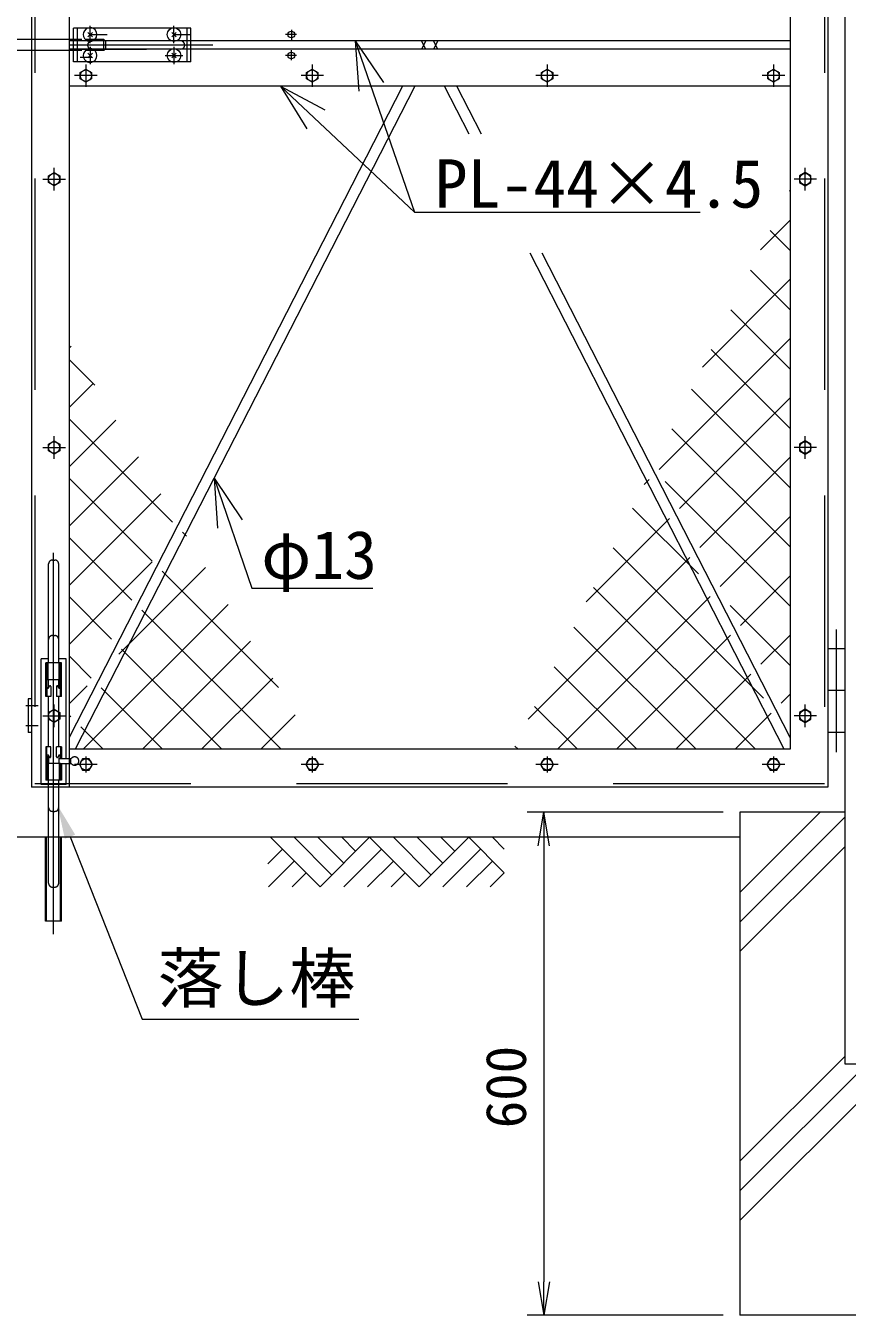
# Model space of a CAD drawing. Units: millimetres, scale not verified. Extents: x -5936 to 5936, y -4198 to 4198.
# Drawn here: x 1509 to 2489, y -1828 to -290 of the extents above; entities that cross this region are included whole.
import ezdxf
from ezdxf.enums import TextEntityAlignment as Align

# ---------------------------------------------------------------- set-up
doc = ezdxf.new("R2010")
doc.units = ezdxf.units.MM
doc.header["$LTSCALE"] = 30
doc.linetypes.add('USER2', pattern=[12.6, 8.4, -4.2])
doc.linetypes.add('USER3', pattern=[50.5, 30, -9, 2.5, -9])
for name, color, linetype, lineweight in [('0-0_22', 7, 'Continuous', 9), ('0-3_27', 3, 'Continuous', 9), ('0-5_D-STR1', 1, 'Continuous', 9), ('0-6_D-STR-DIM', 7, 'Continuous', 9), ('0-7_D-STR-TXT', 7, 'Continuous', 9), ('0-9_D-STR4', 7, 'Continuous', 9), ('0-C_0', 7, 'Continuous', 9), ('0-D_D-DCR-HCH', 7, 'Continuous', 9), ('0-E_1', 7, 'Continuous', 9)]:
    doc.layers.add(name, color=color, linetype=linetype, lineweight=lineweight)
doc.styles.add('ＭＳ ゴシック', font='')
doc.styles.get('ＭＳ ゴシック').set_extended_font_data('MS Gothic')

# ---------------------------------------------------------------- blocks, each defined once
blk = doc.blocks.new('G84')
at = {"layer": '0-0_22'}
for p, q in [((252993.4, 109238.8), (252973.1, 109259.1)), ((251926.3, 107142.8), (252993.4, 108210)), ((252993.4, 107117.5), (252271, 107839.8)), ((252993.4, 104996.1), (251569, 106420.6)), ((249849.6, 102944.9), (252993.4, 106088.7)), ((252993.4, 102874.8), (250866.9, 105001.3)), ((248304.9, 99278.8), (252993.4, 103967.3)), ((252993.4, 100753.5), (250164.8, 103582.1)), ((252993.4, 98632.2), (249462.7, 102162.8)), ((249033, 97885.6), (252993.4, 101846)), ((252993.4, 96510.9), (248760.7, 100743.6)), ((249761.1, 96492.4), (252993.4, 99724.7)), ((247772.9, 98746.9), (247949.2, 98923.1)), ((252993.4, 94389.5), (248524.6, 98858.3)), ((249712.6, 95549), (247356.5, 97905.1)), ((245696.2, 94548.9), (248677.3, 97529.9)), ((250489.3, 95099.3), (252993.4, 97603.4)), ((252035.3, 91105), (246654.4, 96485.9)), ((243619.6, 90350.9), (249405.4, 96136.7)), ((251747.2, 89271.8), (245952.4, 95066.6)), ((251217.4, 93706.1), (252993.4, 95482.1)), ((244661.8, 89271.8), (250133.6, 94743.6)), ((252993.4, 92268.2), (250847.2, 94414.4)), ((249625.8, 89271.8), (245250.3, 93647.4)), ((246783.1, 89271.8), (250861.7, 93350.4)), ((251945.6, 92312.9), (252993.4, 93360.7)), ((247504.5, 89271.8), (244548.2, 92228.1)), ((248904.5, 89271.8), (251589.9, 91957.2)), ((252673.7, 90919.7), (252993.4, 91239.4)), ((245383.2, 89271.8), (243846.1, 90808.9)), ((251025.8, 89271.8), (252318, 90564)), ((243261.9, 89271.8), (243144.1, 89389.6))]:
    blk.add_line(p, q, dxfattribs=at)
blk = doc.blocks.new('G85')
at = {"layer": '0-0_22'}
for p, q in [((234399.6, 86121.8), (236172, 84349.4)), ((235248.1, 86121.8), (236596.2, 84773.7)), ((236096.6, 86121.8), (237020.5, 85197.9)), ((237944.4, 86121.8), (236172, 84349.4)), ((236945.1, 86121.8), (237444.7, 85622.2)), ((237944.4, 86121.8), (239716.8, 84349.4)), ((238792.9, 86121.8), (240141.1, 84773.6)), ((239641.5, 86121.8), (240565.3, 85197.9)), ((241489.2, 86121.8), (239716.8, 84349.4)), ((240490, 86121.8), (240989.6, 85622.2)), ((242762, 84849), (241489.2, 86121.8)), ((242762, 85697.5), (242337.8, 86121.8)), ((234299.7, 85173.4), (234823.8, 85697.5)), ((238368.7, 85697.6), (237020.5, 84349.4)), ((241913.5, 85697.5), (240565.3, 84349.4)), ((234324.2, 84349.4), (235248.1, 85273.3)), ((238792.9, 85273.3), (237869, 84349.4)), ((242337.7, 85273.3), (241413.8, 84349.4)), ((235172.7, 84349.4), (235672.4, 84849)), ((239217.2, 84849), (238717.5, 84349.4)), ((242762, 84849), (242262.4, 84349.4))]:
    blk.add_line(p, q, dxfattribs=at)
blk = doc.blocks.new('G86')
at = {"layer": '0-0_22'}
for p, q in [((227193.4, 103623.2), (227263.4, 103693.2)), ((228106.9, 102305.5), (227193.4, 103219)), ((227193.4, 101501.9), (228065.3, 102373.8)), ((230896.9, 97394.1), (227193.4, 101097.6)), ((227193.4, 99380.6), (228867.3, 101054.5)), ((227193.4, 97259.2), (229669.3, 99735.1)), ((230168.8, 96000.9), (227193.4, 98976.3)), ((227193.4, 95137.9), (230471.3, 98415.8)), ((231395.2, 96895.8), (231252.6, 97038.4)), ((229440.6, 94607.8), (227193.4, 96855)), ((227193.4, 93016.6), (230159, 95982.1)), ((228970.9, 92672.8), (232075.2, 95777.1)), ((234683.6, 91486.2), (230524.5, 95645.2)), ((228712.5, 93214.6), (227193.4, 94733.7)), ((227691.3, 89271.8), (232877.2, 94457.8)), ((234776.6, 89271.8), (229796.3, 94252.1)), ((232655.3, 89271.8), (229068.2, 92858.9)), ((229812.6, 89271.8), (233679.2, 93138.4)), ((227984.4, 91821.4), (227193.4, 92612.4)), ((231933.9, 89271.8), (234481.2, 91819.1)), ((227193.4, 90895.3), (227836.3, 91538.2)), ((230534, 89271.8), (228340.1, 91465.7)), ((227256.2, 90428.2), (227193.4, 90491)), ((234055.2, 89271.8), (235283.2, 90499.8)), ((228412.6, 89271.8), (227611.9, 90072.5))]:
    blk.add_line(p, q, dxfattribs=at)
blk = doc.blocks.new('_OPEN')
at = {"layer": '0-C_0'}
blk.add_line((-30, 5), (0, 0), dxfattribs=at)
blk.add_lwpolyline([(-30, -5), (0, 0), (-30, 0)], dxfattribs=at)
blk = doc.blocks.new('G91')
at = {"layer": '0-E_1'}
for q in [(233384.7, 97483.6), (232503.2, 97181.9), (233730.3, 95035)]:
    blk.add_line((232381, 98977.8), q, dxfattribs=at)
blk = doc.blocks.new('G92')
at = {"layer": '0-E_1'}
for q in [(238439.4, 113130.6), (237558.8, 112826.3), (239548.5, 108493.8)]:
    blk.add_line((237431.4, 114621.8), q, dxfattribs=at)
blk = doc.blocks.new('G93')
at = {"layer": '0-E_1'}
for q in [(236338.7, 112150.4), (235700.5, 111471.5), (239548.5, 108493.8)]:
    blk.add_line((234752.8, 113001.8), q, dxfattribs=at)

msp = doc.modelspace()

# ---------------------------------------------------------------- linework, layer by layer
at = {"layer": '0-3_27', "linetype": 'USER2'}
for p, q in [((1586.04, -310.58), (1586.04, -289.79)), ((1686.04, -310.58), (1686.04, -289.79)), ((1576.04, -306.18), (1456.04, -306.18)), ((1706.04, -292.68), (1566.04, -292.68)), ((1566.04, -332.68), (1566.04, -292.68)), ((1570.54, -292.68), (1570.54, -332.68)), ((1602.46, -306.18), (1580.54, -306.18)), ((1585.64, -300.18), (1606.43, -300.18)), ((1602.46, -319.18), (1602.46, -306.18)), ((1604.46, -308.18), (1602.46, -306.18)), ((1685.64, -300.18), (1706.43, -300.18)), ((1701.54, -292.68), (1701.54, -332.68)), ((1706.04, -332.68), (1706.04, -292.68)), ((1576.04, -319.18), (1456.04, -319.18)), ((1602.46, -319.18), (1580.54, -319.18)), ((1586.04, -314.79), (1586.04, -335.58)), ((1604.46, -317.18), (1602.46, -319.18)), ((1604.46, -308.18), (1604.46, -317.18)), ((1686.04, -314.79), (1686.04, -335.58)), ((1706.04, -332.68), (1566.04, -332.68)), ((1675.64, -325.18), (1696.43, -325.18)), ((1536.54, -1021.54), (1536.54, -931.55)), ((1541.04, -927.05), (1544.04, -927.05)), ((1548.54, -1021.55), (1548.54, -931.55)), ((1536.54, -1049.68), (1536.54, -1021.55)), ((1541.04, -1017.05), (1544.04, -1017.05)), ((1548.54, -1049.68), (1548.54, -1021.55)), ((1536.54, -1044.68), (1527.54, -1044.68)), ((1527.54, -1194.68), (1527.54, -1044.68)), ((1557.54, -1044.68), (1548.54, -1044.68)), ((1557.54, -1163.68), (1557.54, -1044.68)), ((1552.04, -1049.68), (1533.04, -1049.68)), ((1533.04, -1089.68), (1533.04, -1049.68)), ((1534.44, -1078.43), (1534.44, -1049.68)), ((1536.04, -1069.68), (1536.04, -1049.68)), ((1549.04, -1069.68), (1549.04, -1049.68)), ((1550.64, -1089.68), (1550.64, -1049.68)), ((1552.04, -1089.68), (1552.04, -1049.68)), ((1550.64, -1069.68), (1534.44, -1069.68)), ((1536.04, -1069.68), (1536.04, -1078.23)), ((1536.54, -1078.64), (1536.54, -1069.68)), ((1548.54, -1078.64), (1548.54, -1069.68)), ((1549.04, -1069.68), (1549.04, -1078.23)), ((1539.04, -1089.68), (1533.04, -1089.68)), ((1534.44, -1078.43), (1534.44, -1089.68)), ((1536.54, -1149.68), (1536.54, -1089.68)), ((1536.75, -1079.06), (1537.52, -1077.45)), ((1539.04, -1077.79), (1539.04, -1089.68)), ((1546.04, -1077.79), (1546.04, -1089.68)), ((1552.04, -1089.68), (1546.04, -1089.68)), ((1548.33, -1079.06), (1547.56, -1077.45)), ((1548.54, -1149.68), (1548.54, -1089.68)), ((1539.04, -1149.68), (1533.04, -1149.68)), ((1533.04, -1149.68), (1533.04, -1189.68)), ((1534.44, -1160.93), (1534.44, -1149.68)), ((1539.04, -1161.57), (1539.04, -1149.68)), ((1552.04, -1149.68), (1546.04, -1149.68)), ((1546.04, -1161.57), (1546.04, -1149.68)), ((1550.64, -1149.68), (1550.64, -1161.05)), ((1552.04, -1149.68), (1552.04, -1163.68)), ((1534.44, -1160.93), (1534.44, -1189.68)), ((1536.04, -1169.68), (1536.04, -1161.14)), ((1536.54, -1160.73), (1536.54, -1169.68)), ((1536.75, -1160.31), (1537.52, -1161.92)), ((1548.33, -1160.31), (1547.56, -1161.92)), ((1548.54, -1160.73), (1548.54, -1169.68)), ((1548.54, -1163.68), (1563.54, -1163.68)), ((1549.04, -1163.68), (1549.04, -1161.14)), ((1550.64, -1160.93), (1550.64, -1163.68)), ((1562.54, -1163.68), (1562.54, -1169.68)), ((1550.64, -1169.68), (1534.44, -1169.68)), ((1536.04, -1169.68), (1536.04, -1189.68)), ((1548.54, -1169.68), (1563.54, -1169.68)), ((1549.04, -1169.68), (1549.04, -1189.68)), ((1550.64, -1169.68), (1550.64, -1189.68)), ((1552.04, -1169.68), (1552.04, -1189.68)), ((1552.04, -1189.68), (1533.04, -1189.68)), ((1536.54, -1197.68), (1536.54, -1189.68)), ((1548.54, -1197.68), (1548.54, -1189.68)), ((1541.04, -1226.68), (1544.04, -1226.68)), ((1534.19, -1357.68), (1534.19, -1257.68)), ((1536.54, -1312.55), (1536.54, -1257.68)), ((1548.54, -1312.57), (1548.54, -1257.68)), ((1550.89, -1357.68), (1550.89, -1257.68)), ((1541.04, -1317.05), (1544.04, -1317.05))]:
    msp.add_line(p, q, dxfattribs=at)
at = {"layer": '0-3_27'}
for p, q in [((1588.69, -297.53), (1583.39, -302.84)), ((1583.39, -297.53), (1588.69, -302.84)), ((1683.39, -297.53), (1688.69, -302.84)), ((1688.69, -297.53), (1683.39, -302.84)), ((1571.04, -317.68), (1653.12, -317.68)), ((1583.39, -327.84), (1588.69, -322.53)), ((1588.69, -327.84), (1583.39, -322.53)), ((1688.69, -327.84), (1683.39, -322.53)), ((1683.39, -327.84), (1688.69, -322.53)), ((2486.04, -1032.68), (2466.04, -1032.68)), ((2486.04, -1082.68), (2466.04, -1082.68)), ((2486.04, -1132.68), (2466.04, -1132.68)), ((1557.54, -1194.68), (1557.54, -1169.68)), ((1557.54, -1194.68), (1527.54, -1194.68)), ((1536.54, -1257.68), (1536.54, -1197.68)), ((1548.54, -1257.68), (1548.54, -1197.68)), ((1532.99, -1357.68), (1532.99, -1257.68)), ((1562.09, -1257.68), (1542.99, -1257.68)), ((1552.09, -1357.68), (1552.09, -1257.68)), ((1552.09, -1357.68), (1532.99, -1357.68))]:
    msp.add_line(p, q, dxfattribs=at)
at = {"layer": '0-3_27', "linetype": 'USER3'}
for p, q in [((1732.39, -312.68), (1560.9, -312.68)), ((1587.78, -327.68), (1574.3, -327.68)), ((1542.54, -1373.32), (1542.54, -918.54)), ((2476.04, -1009.86), (2476.04, -1156.29))]:
    msp.add_line(p, q, dxfattribs=at)
at = {"layer": '0-3_27'}
for centre in [(1686.04, -300.18), (1686.04, -325.18)]:
    msp.add_circle(centre, 8.14, dxfattribs=at)
for centre, radius, start, end in [((1586.04, -300.18), 8.14, 42.48082, 317.51915), ((1586.04, -300.18), 8.14, 317.51915, 42.48082), ((1586.04, -325.18), 8.14, 42.4809, 317.51907), ((1588.04, -312.68), 5, 90.00001, 269.99932), ((1586.04, -325.18), 8.14, 317.51907, 42.4809), ((1694.04, -312.68), 5, 270.00071, 90.00002)]:
    msp.add_arc(centre, radius, start, end, dxfattribs=at)
at = {"layer": '0-3_27', "linetype": 'USER2'}
for centre, radius, start, end in [((1541.04, -931.55), 4.5, 90.00044, 180.00001), ((1544.04, -931.55), 4.5, 0.00001, 90.0005), ((1541.04, -1021.55), 4.5, 90.00044, 180.00001), ((1544.04, -1021.55), 4.5, 0.00001, 90.0005), ((1535.69, -1078.43), 1.25, 180.0014, 310.01868), ((1536.59, -1078.06), 0.579, 197.23582, 326.33171), ((1535.85, -1078.63), 1, 310.01868, 334.55168), ((1538.24, -1077.79), 0.8, 0, 154.55136), ((1546.84, -1077.79), 0.8, 25.44864, 180.00001), ((1548.49, -1078.06), 0.579, 213.6683, 342.76419), ((1549.23, -1078.63), 1, 205.44833, 229.98132), ((1549.39, -1078.43), 1.25, 229.98132, 359.99862), ((1535.69, -1160.93), 1.25, 49.98132, 179.9986), ((1536.59, -1161.31), 0.579, 33.66829, 162.76418), ((1535.85, -1160.74), 1, 25.44832, 49.98132), ((1538.24, -1161.57), 0.8, 205.44864, 0), ((1546.84, -1161.57), 0.8, 179.99999, 334.55136), ((1548.49, -1161.31), 0.579, 17.23232, 146.3317), ((1549.23, -1160.74), 1, 130.01868, 154.55167), ((1549.39, -1160.93), 1.25, 0.00138, 130.01868), ((1567.54, -1166.68), 5, 216.86991, 143.1301), ((1541.04, -1222.18), 4.5, 179.99999, 270.00049), ((1544.04, -1222.18), 4.5, 269.99951, 0.00001), ((1541.04, -1312.55), 4.5, 179.99999, 270.00049), ((1544.04, -1312.55), 4.5, 269.99951, 0.00001)]:
    msp.add_arc(centre, radius, start, end, dxfattribs=at)
at = {"layer": '0-5_D-STR1'}
for p, q in [((1516.04, 1040.15), (1516.04, -1197.68)), ((1561.04, 1040.15), (1561.04, -1197.68)), ((2421.04, 1040.15), (2421.04, -1152.68)), ((2466.04, 1040.15), (2466.04, -1197.68)), ((2486.04, 1040.15), (2486.04, -1527.68)), ((2421.04, -307.68), (1561.04, -307.68)), ((2421.04, -317.68), (1561.04, -317.68)), ((1986.3, -307.68), (1981.18, -317.68)), ((1986.3, -317.68), (1981.18, -307.68)), ((2000.9, -307.68), (1995.78, -317.68)), ((2000.9, -317.68), (1995.78, -307.68)), ((2421.04, -361.68), (1561.04, -361.68)), ((1958.65, -361.68), (1561.04, -1138.42)), ((1973.26, -361.68), (1568.34, -1152.68)), ((2413.74, -1152.68), (2110.74, -560.78)), ((2421.04, -1138.42), (2125.34, -560.78)), ((1516.04, -1092.68), (1512.04, -1092.68)), ((1512.04, -1092.68), (1512.04, -1132.68)), ((1516.04, -1132.68), (1512.04, -1132.68)), ((2421.04, -1152.68), (1561.04, -1152.68)), ((2466.04, -1197.68), (1516.04, -1197.68)), ((2486.04, -1527.68), (2536.04, -1527.68))]:
    msp.add_line(p, q, dxfattribs=at)
at = {"layer": '0-5_D-STR1', "linetype": 'USER2'}
for p, q in [((1520.04, 1040.15), (1520.04, -1193.68)), ((2462.04, 1040.15), (2462.04, -1193.68)), ((2462.04, -1193.68), (1520.04, -1193.68))]:
    msp.add_line(p, q, dxfattribs=at)
at = {"layer": '0-5_D-STR1', "linetype": 'USER3'}
for p, q in [((1832.11, -300.18), (1819.17, -300.18)), ((1826.04, -294.73), (1826.04, -306.65)), ((1826.04, -330.64), (1826.04, -318.71)), ((1581.04, -335.75), (1581.04, -362.63)), ((1581.04, -335.75), (1581.04, -362.63)), ((1832.11, -325.18), (1819.17, -325.18)), ((1851.04, -335.75), (1851.04, -362.63)), ((1851.04, -335.75), (1851.04, -362.63)), ((2131.04, -335.75), (2131.04, -362.63)), ((2131.04, -335.75), (2131.04, -362.63)), ((2401.04, -335.75), (2401.04, -362.63)), ((2401.04, -335.75), (2401.04, -362.63)), ((1594.47, -349.18), (1567.59, -349.18)), ((1594.47, -349.18), (1567.59, -349.18)), ((1864.47, -349.18), (1837.59, -349.18)), ((1864.47, -349.18), (1837.59, -349.18)), ((2144.47, -349.18), (2117.59, -349.18)), ((2144.47, -349.18), (2117.59, -349.18)), ((2414.47, -349.18), (2387.59, -349.18)), ((2414.47, -349.18), (2387.59, -349.18)), ((1543.04, -486.12), (1543.04, -459.23)), ((2439.04, -486.12), (2439.04, -459.23)), ((1529.61, -472.68), (1556.49, -472.68)), ((2452.47, -472.68), (2425.59, -472.68)), ((1543.04, -806.12), (1543.04, -779.23)), ((2439.04, -806.12), (2439.04, -779.23)), ((1529.61, -792.68), (1556.49, -792.68)), ((2452.47, -792.68), (2425.59, -792.68)), ((1524.05, -1100.68), (1509.41, -1100.68)), ((1543.04, -1126.12), (1543.04, -1099.23)), ((2439.04, -1126.12), (2439.04, -1099.23)), ((1529.61, -1112.68), (1556.49, -1112.68)), ((2452.47, -1112.68), (2425.59, -1112.68)), ((1524.05, -1124.68), (1509.41, -1124.68)), ((1581.04, -1161.32), (1581.04, -1180.31)), ((1851.04, -1161.32), (1851.04, -1180.31)), ((2131.04, -1161.32), (2131.04, -1180.31)), ((2401.04, -1161.32), (2401.04, -1180.31)), ((1594.47, -1170.68), (1567.59, -1170.68)), ((1864.47, -1170.68), (1837.59, -1170.68)), ((2144.47, -1170.68), (2117.59, -1170.68)), ((2414.47, -1170.68), (2387.59, -1170.68))]:
    msp.add_line(p, q, dxfattribs=at)
at = {"layer": '0-5_D-STR1'}
for points in [[(1581.04, -357.02), (1574.25, -353.1), (1574.25, -345.26), (1581.04, -341.34), (1587.83, -345.26), (1587.83, -353.1)], [(1581.04, -357.02), (1574.25, -353.1), (1574.25, -345.26), (1581.04, -341.34), (1587.83, -345.26), (1587.83, -353.1)], [(1851.04, -357.02), (1844.25, -353.1), (1844.25, -345.26), (1851.04, -341.34), (1857.83, -345.26), (1857.83, -353.1)], [(1851.04, -357.02), (1844.25, -353.1), (1844.25, -345.26), (1851.04, -341.34), (1857.83, -345.26), (1857.83, -353.1)], [(2131.04, -357.02), (2124.25, -353.1), (2124.25, -345.26), (2131.04, -341.34), (2137.83, -345.26), (2137.83, -353.1)], [(2131.04, -357.02), (2124.25, -353.1), (2124.25, -345.26), (2131.04, -341.34), (2137.83, -345.26), (2137.83, -353.1)], [(2401.04, -357.02), (2394.25, -353.1), (2394.25, -345.26), (2401.04, -341.34), (2407.83, -345.26), (2407.83, -353.1)], [(2401.04, -357.02), (2394.25, -353.1), (2394.25, -345.26), (2401.04, -341.34), (2407.83, -345.26), (2407.83, -353.1)], [(1543.04, -464.84), (1549.83, -468.76), (1549.83, -476.6), (1543.04, -480.52), (1536.25, -476.6), (1536.25, -468.76)], [(2439.04, -464.84), (2432.25, -468.76), (2432.25, -476.6), (2439.04, -480.52), (2445.83, -476.6), (2445.83, -468.76)], [(1543.04, -784.84), (1549.83, -788.76), (1549.83, -796.6), (1543.04, -800.52), (1536.25, -796.6), (1536.25, -788.76)], [(2439.04, -784.84), (2432.25, -788.76), (2432.25, -796.6), (2439.04, -800.52), (2445.83, -796.6), (2445.83, -788.76)], [(1543.04, -1104.84), (1549.83, -1108.76), (1549.83, -1116.6), (1543.04, -1120.52), (1536.25, -1116.6), (1536.25, -1108.76)], [(2439.04, -1104.84), (2432.25, -1108.76), (2432.25, -1116.6), (2439.04, -1120.52), (2445.83, -1116.6), (2445.83, -1108.76)], [(1573.2, -1170.68), (1577.12, -1177.47), (1584.96, -1177.47), (1588.88, -1170.68), (1584.96, -1163.89), (1577.12, -1163.89)], [(1843.2, -1170.68), (1847.12, -1177.47), (1854.96, -1177.47), (1858.88, -1170.68), (1854.96, -1163.89), (1847.12, -1163.89)], [(2123.2, -1170.68), (2127.12, -1177.47), (2134.96, -1177.47), (2138.88, -1170.68), (2134.96, -1163.89), (2127.12, -1163.89)], [(2393.2, -1170.68), (2397.12, -1177.47), (2404.96, -1177.47), (2408.88, -1170.68), (2404.96, -1163.89), (2397.12, -1163.89)]]:
    msp.add_lwpolyline(points, close=True, dxfattribs=at)
for centre, radius in [((1826.04, -300.18), 4), ((1826.04, -325.18), 4), ((1581.04, -349.18), 6.8), ((1581.04, -349.18), 6.8), ((1851.04, -349.18), 6.8), ((1851.04, -349.18), 6.8), ((2131.04, -349.18), 6.8), ((2131.04, -349.18), 6.8), ((2401.04, -349.18), 6.8), ((2401.04, -349.18), 6.8), ((1543.04, -472.68), 6.8), ((2439.04, -472.68), 6.8), ((1543.04, -792.68), 6.8), ((2439.04, -792.68), 6.8), ((1543.04, -1112.68), 6.8), ((2439.04, -1112.68), 6.8), ((1581.04, -1170.68), 6.8), ((1851.04, -1170.68), 6.8), ((2131.04, -1170.68), 6.8), ((2401.04, -1170.68), 6.8)]:
    msp.add_circle(centre, radius, dxfattribs=at)
at = {"layer": '0-6_D-STR-DIM'}
for p, q in [((2341.04, -1227.68), (2107.13, -1227.68)), ((2127.13, -1267.68), (2127.13, -1787.68)), ((2341.04, -1827.68), (2107.13, -1827.68))]:
    msp.add_line(p, q, dxfattribs=at)
msp.add_solid([(1555.85, -1259.44), (1547.31, -1219.8), (1568.24, -1254.53)], dxfattribs=at)
at = {"layer": '0-7_D-STR-TXT'}
for p, q in [((1972.88, -511.95), (2313.52, -511.95)), ((1778.94, -960.58), (1923.26, -960.58)), ((1562.05, -1256.99), (1648.29, -1474.67)), ((1648.29, -1474.67), (1906.68, -1474.67))]:
    msp.add_line(p, q, dxfattribs=at)
at = {"layer": '0-9_D-STR4'}
for p, q in [((2361.04, -1227.68), (2361.04, -1827.68)), ((2486.04, -1227.68), (2361.04, -1227.68)), ((2361.04, -1257.68), (661.04, -1257.68)), ((2661.04, -1827.68), (2361.04, -1827.68))]:
    msp.add_line(p, q, dxfattribs=at)
at = {"layer": '0-D_D-DCR-HCH'}
for p, q in [((2038.14, -418.95), (2008.82, -361.68)), ((2052.74, -418.95), (2023.43, -361.68)), ((2361.04, -1323.34), (2456.69, -1227.68)), ((2361.04, -1358.69), (2486.04, -1233.69)), ((2361.04, -1394.05), (2486.04, -1269.05)), ((2361.04, -1714.82), (2661.04, -1414.82)), ((2361.04, -1644.11), (2486.04, -1519.11)), ((2361.04, -1679.46), (2512.82, -1527.68))]:
    msp.add_line(p, q, dxfattribs=at)

# ---------------------------------------------------------------- block references
at = {"layer": '0-5_D-STR1', "xscale": 0.03333333, "yscale": 0.03333333}
msp.add_blockref('G84', (-6012.07, -4128.41), dxfattribs=at)
at = {"layer": '0-6_D-STR-DIM', "xscale": 1.333333, "yscale": 1.333333}
for p, rotation in [((2127.13, -1227.68), 90), ((2127.13, -1827.68), 270)]:
    msp.add_blockref('_OPEN', p, dxfattribs=dict(at, rotation=rotation))
at = {"layer": '0-7_D-STR-TXT', "xscale": 0.03333333, "yscale": 0.03333333}
for name in ['G92', 'G93', 'G91']:
    msp.add_blockref(name, (-6012.07, -4128.41), dxfattribs=at)
at = {"layer": '0-C_0', "xscale": 0.03333333, "yscale": 0.03333333}
for name in ['G86', 'G85']:
    msp.add_blockref(name, (-6012.07, -4128.41), dxfattribs=at)

# ---------------------------------------------------------------- texts
at = {"layer": '0-6_D-STR-DIM', "style": 'ＭＳ ゴシック'}
msp.add_text('600', height=48.17, rotation=90, dxfattribs=at).set_placement((2120.38, -1604.69), align=Align.BOTTOM_LEFT)
at = {"layer": '0-7_D-STR-TXT', "style": 'ＭＳ ゴシック'}
for s, p in [('PL-44×4.5', (1997, -523.88)), ('φ13', (1790.18, -966.74)), ('落し棒', (1666.48, -1471.77))]:
    msp.add_text(s, height=57.62, dxfattribs=at).set_placement(p, align=Align.BOTTOM_LEFT)

doc.saveas('drawing.dxf')
